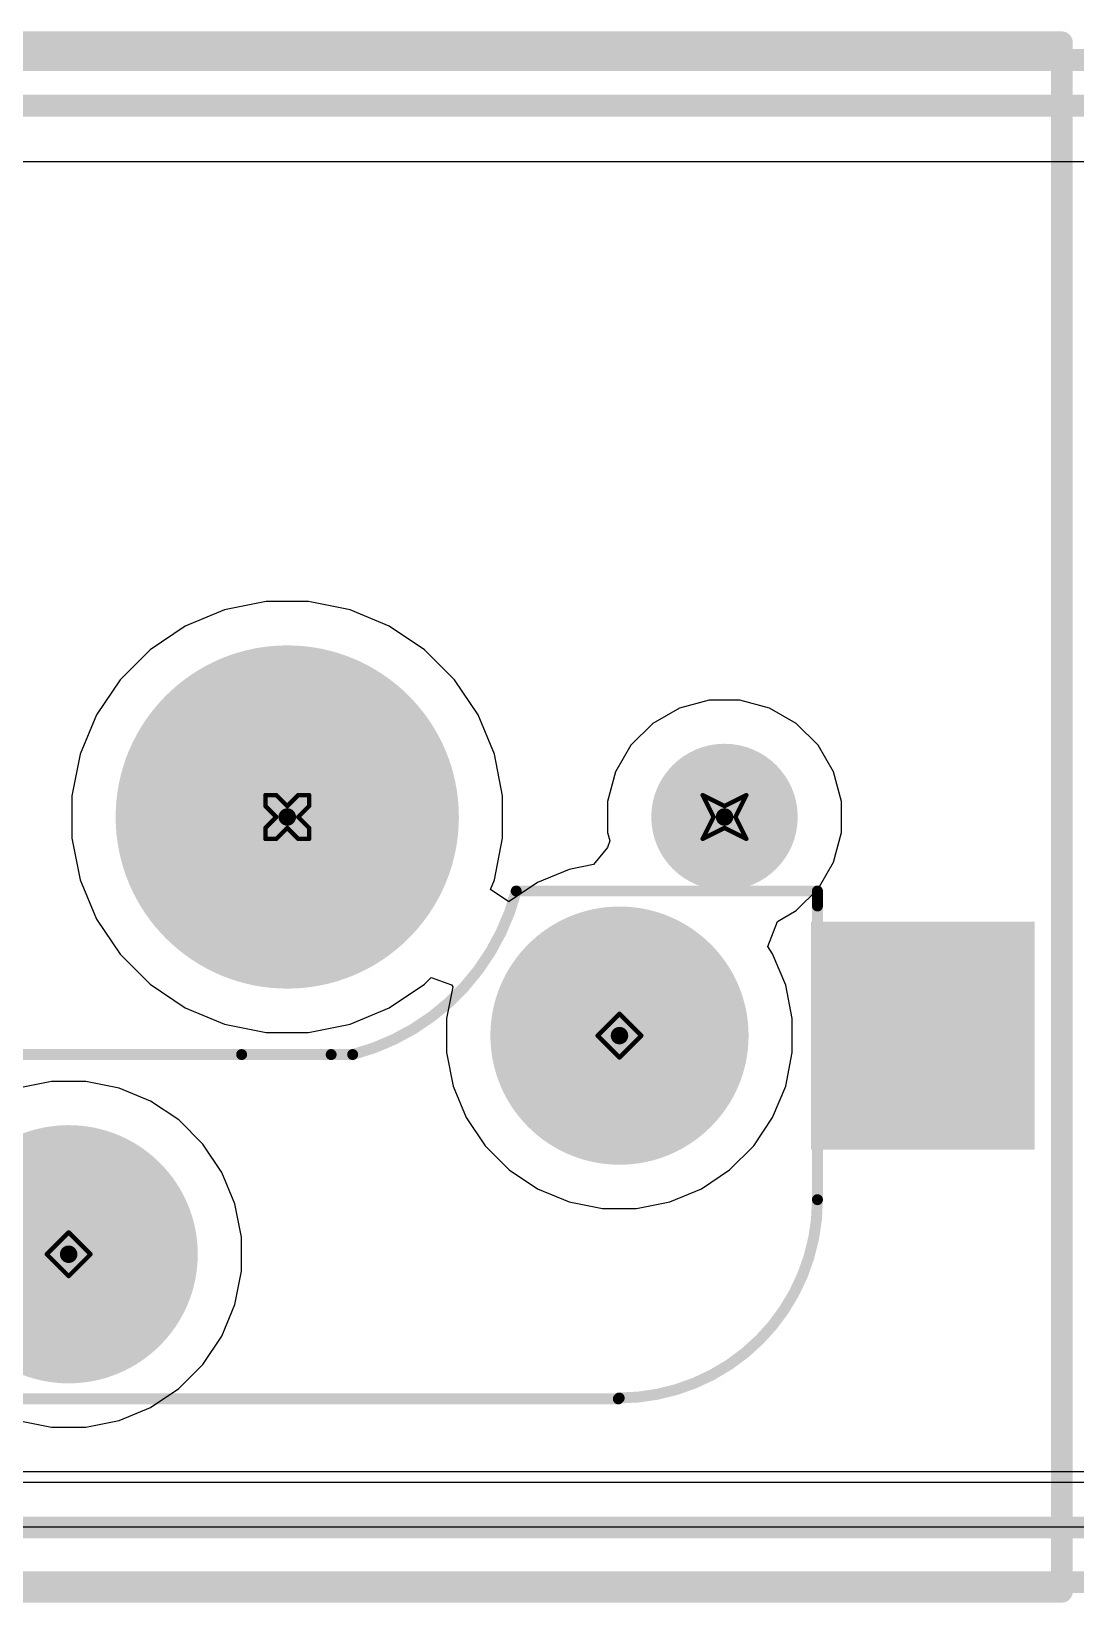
# Model space of a CAD drawing. Header units: inches. Extents: x 0 to 386, y 0 to 148.
# Drawn here: x 96.11 to 108.24, y 31.51 to 49.77 of the extents above; entities that cross this region are included whole.
import ezdxf

# ---------------------------------------------------------------- set-up
doc = ezdxf.new("R2010")
doc.units = ezdxf.units.IN
for name, color, linetype in [('Bottom Layer', 5, 'Continuous'), ('Bottom Overlay', 54, 'Continuous'), ('Bottom Paste', 16, 'Continuous'), ('Bottom Solder', 6, 'Continuous'), ('Drill Drawing', 1, 'Continuous'), ('Pad Holes', 156, 'Continuous'), ('Top Layer', 1, 'Continuous'), ('Top Overlay', 2, 'Continuous'), ('Top Solder', 216, 'Continuous')]:
    doc.layers.add(name, color=color, linetype=linetype)

# ---------------------------------------------------------------- blocks, each defined once
blk = doc.blocks.new('CPG151101S11_16_B_20')
at = {"layer": 'Bottom Layer'}
for points in [[(5.4750081, 3.8150038), (7.975003099999999, 3.8150038), (7.975003099999999, 1.2649962), (5.4750081, 1.2649962)], [(-7.975003099999999, 1.2750038), (-5.4750081, 1.2750038), (-5.4750081, -1.2750038), (-7.975003099999999, -1.2750038)]]:
    blk.add_hatch(color=5, dxfattribs=at).paths.add_polyline_path(points)
at = {"layer": 'Bottom Paste'}
for points in [[(5.4750081, 3.8150038), (7.975003099999999, 3.8150038), (7.975003099999999, 1.2649962), (5.4750081, 1.2649962)], [(-7.975003099999999, 1.2750038), (-5.4750081, 1.2750038), (-5.4750081, -1.2750038), (-7.975003099999999, -1.2750038)]]:
    blk.add_hatch(color=16, dxfattribs=at).paths.add_polyline_path(points)
at = {"layer": 'Bottom Solder'}
for points in [[(5.4249955, 3.8650164), (8.025015699999999, 3.8650164), (8.025015699999999, 1.2149836), (5.4249955, 1.2149836)], [(-8.025015699999999, 1.3250164), (-5.4249955, 1.3250164), (-5.4249955, -1.3250164), (-8.025015699999999, -1.3250164)]]:
    blk.add_hatch(color=6, dxfattribs=at).paths.add_polyline_path(points)
h = blk.add_hatch(color=6, dxfattribs=at)
edge = h.paths.add_edge_path()
edge.add_arc((3.199892, 2.54), 0.1016, 0, 360)
h = blk.add_hatch(color=6, dxfattribs=at)
edge = h.paths.add_edge_path()
edge.add_arc((-3.199892, 0), 0.1016, 0, 360)
h = blk.add_hatch(color=6, dxfattribs=at)
edge = h.paths.add_edge_path()
edge.add_arc((-4.420108, -2.54), 0.1016, 0, 360)
h = blk.add_hatch(color=6, dxfattribs=at)
edge = h.paths.add_edge_path()
edge.add_arc((0.6598919999999999, -2.54), 0.1016, 0, 360)
h = blk.add_hatch(color=6, dxfattribs=at)
edge = h.paths.add_edge_path()
edge.add_arc((5.739891999999999, -2.54), 0.1016, 0, 360)
at = {"layer": 'Pad Holes'}
h = blk.add_hatch(color=7, dxfattribs=at)
edge = h.paths.add_edge_path()
edge.add_arc((3.199892, 2.54), 1.499997, 0, 360)
h = blk.add_hatch(color=7, dxfattribs=at)
edge = h.paths.add_edge_path()
edge.add_arc((-3.199892, 0), 1.499997, 0, 360)
h = blk.add_hatch(color=7, dxfattribs=at)
edge = h.paths.add_edge_path()
edge.add_arc((0.6598919999999999, -2.54), 1.9939, 0, 360)
h = blk.add_hatch(color=7, dxfattribs=at)
edge = h.paths.add_edge_path()
edge.add_arc((-4.420108, -2.54), 0.8509, 0, 360)
h = blk.add_hatch(color=7, dxfattribs=at)
edge = h.paths.add_edge_path()
edge.add_arc((5.739891999999999, -2.54), 0.8509, 0, 360)
at = {"layer": 'Top Solder'}
h = blk.add_hatch(color=216, dxfattribs=at)
edge = h.paths.add_edge_path()
edge.add_arc((3.199892, 2.54), 0.1016, 0, 360)
h = blk.add_hatch(color=216, dxfattribs=at)
edge = h.paths.add_edge_path()
edge.add_arc((-3.199892, 0), 0.1016, 0, 360)
h = blk.add_hatch(color=216, dxfattribs=at)
edge = h.paths.add_edge_path()
edge.add_arc((-4.420108, -2.54), 0.1016, 0, 360)
h = blk.add_hatch(color=216, dxfattribs=at)
edge = h.paths.add_edge_path()
edge.add_arc((0.6598919999999999, -2.54), 0.1016, 0, 360)
h = blk.add_hatch(color=216, dxfattribs=at)
edge = h.paths.add_edge_path()
edge.add_arc((5.739891999999999, -2.54), 0.1016, 0, 360)
at = {"layer": 'Bottom Overlay'}
for points in [[(-5.499989, 1.9063716, 0.127, 0.127, -0.4142135623730951), (-3.1963614, 4.209999199999999, 0.127, 0.127, 0)], [(5.499989, 4.2200068, 0.127, 0.127, 0), (-3.1863538, 4.2200068, 0.127, 0.127, 0)], [(5.499989, 4.2200068, 0.127, 0.127, -0.4142135623730951), (5.4899814, 4.209999199999999, 0.127, 0.127, 0)], [(5.499989, 4.2200068, 0.127, 0.127, 0), (5.499989, 4.046143799999999, 0.127, 0.127, 0)], [(-5.499989, 1.9063716, 0.127, 0.127, 0), (-5.499989, -1.5061438, 0.127, 0.127, 0)], [(5.499989, 1.0338562, 0.127, 0.127, 0), (5.499989, 0.4700016, 0.127, 0.127, 0)], [(5.5000144, 0.4699508, 0.127, 0.127, 0), (5.499989, 0.4700016, 0.127, 0.127, 0)], [(5.5000144, 0.4699508, 0.127, 0.127, 0), (5.5000144, 0.2200148, 0.127, 0.127, 0)], [(-1.99999854, -1.67998394, 0.127, 0.127, -0.2716855530014931), (-0.09999725999999999, 0.22001734, 0.127, 0.127, 0)], [(0.1500124, 0.2200148, 0.127, 0.127, 0), (-0.0999998, 0.2200148, 0.127, 0.127, 0)], [(1.1900154, 0.2200148, 0.127, 0.127, 0), (0.1500124, 0.2200148, 0.127, 0.127, 0)], [(5.5000144, 0.2200148, 0.127, 0.127, 0), (1.1900154, 0.2200148, 0.127, 0.127, 0)], [(-5.499989, -1.5061438, 0.127, 0.127, 0), (-5.499989, -1.6799814, 0.127, 0.127, 0)], [(-1.999996, -1.6799814, 0.127, 0.127, 0), (-5.499989, -1.6799814, 0.127, 0.127, 0)]]:
    blk.add_lwpolyline(points, format="xyseb", dxfattribs=at)
for points in [[(-3.2281114, 4.209999199999999, 0.0635, 0.0635, 1), (-3.1646114, 4.209999199999999, 0.0635, 0.0635, 1)], [(-3.2181038, 4.2200068, 0.0635, 0.0635, 1), (-3.1546038, 4.2200068, 0.0635, 0.0635, 1)], [(5.4582314, 4.209999199999999, 0.0635, 0.0635, 1), (5.521731399999999, 4.209999199999999, 0.0635, 0.0635, 1)], [(5.468239, 4.2200068, 0.0635, 0.0635, 1), (5.531739, 4.2200068, 0.0635, 0.0635, 1)], [(5.468239, 4.2200068, 0.0635, 0.0635, 1), (5.531739, 4.2200068, 0.0635, 0.0635, 1)], [(5.468239, 4.2200068, 0.0635, 0.0635, 1), (5.531739, 4.2200068, 0.0635, 0.0635, 1)], [(5.468239, 4.046143799999999, 0.0635, 0.0635, 1), (5.531739, 4.046143799999999, 0.0635, 0.0635, 1)], [(-5.531739, 1.9063716, 0.0635, 0.0635, 1), (-5.468239, 1.9063716, 0.0635, 0.0635, 1)], [(-5.531739, 1.9063716, 0.0635, 0.0635, 1), (-5.468239, 1.9063716, 0.0635, 0.0635, 1)], [(5.468239, 1.0338562, 0.0635, 0.0635, 1), (5.531739, 1.0338562, 0.0635, 0.0635, 1)], [(5.468239, 0.4700016, 0.0635, 0.0635, 1), (5.531739, 0.4700016, 0.0635, 0.0635, 1)], [(5.468239, 0.4700016, 0.0635, 0.0635, 1), (5.531739, 0.4700016, 0.0635, 0.0635, 1)], [(5.4682644, 0.4699508, 0.0635, 0.0635, 1), (5.5317644, 0.4699508, 0.0635, 0.0635, 1)], [(5.4682644, 0.4699508, 0.0635, 0.0635, 1), (5.5317644, 0.4699508, 0.0635, 0.0635, 1)], [(-0.1317498, 0.2200148, 0.0635, 0.0635, 1), (-0.0682498, 0.2200148, 0.0635, 0.0635, 1)], [(-0.13174726, 0.22001734, 0.0635, 0.0635, 1), (-0.06824725999999999, 0.22001734, 0.0635, 0.0635, 1)], [(0.1182624, 0.2200148, 0.0635, 0.0635, 1), (0.1817624, 0.2200148, 0.0635, 0.0635, 1)], [(0.1182624, 0.2200148, 0.0635, 0.0635, 1), (0.1817624, 0.2200148, 0.0635, 0.0635, 1)], [(1.1582654, 0.2200148, 0.0635, 0.0635, 1), (1.2217654, 0.2200148, 0.0635, 0.0635, 1)], [(1.1582654, 0.2200148, 0.0635, 0.0635, 1), (1.2217654, 0.2200148, 0.0635, 0.0635, 1)], [(5.4682644, 0.2200148, 0.0635, 0.0635, 1), (5.5317644, 0.2200148, 0.0635, 0.0635, 1)], [(5.4682644, 0.2200148, 0.0635, 0.0635, 1), (5.5317644, 0.2200148, 0.0635, 0.0635, 1)], [(-5.531739, -1.5061438, 0.0635, 0.0635, 1), (-5.468239, -1.5061438, 0.0635, 0.0635, 1)], [(-5.531739, -1.5061438, 0.0635, 0.0635, 1), (-5.468239, -1.5061438, 0.0635, 0.0635, 1)], [(-5.531739, -1.6799814, 0.0635, 0.0635, 1), (-5.468239, -1.6799814, 0.0635, 0.0635, 1)], [(-5.531739, -1.6799814, 0.0635, 0.0635, 1), (-5.468239, -1.6799814, 0.0635, 0.0635, 1)], [(-2.03174854, -1.67998394, 0.0635, 0.0635, 1), (-1.96824854, -1.67998394, 0.0635, 0.0635, 1)], [(-2.031746, -1.6799814, 0.0635, 0.0635, 1), (-1.968246, -1.6799814, 0.0635, 0.0635, 1)]]:
    blk.add_lwpolyline(points, format="xyseb", close=True, dxfattribs=at)

msp = doc.modelspace()

# ---------------------------------------------------------------- linework, layer by layer
at = {"layer": 'Bottom Layer'}
for p, q in [((90.89262491999999, 48.25706884), (110.30215684, 48.25706884)), ((98.83847644, 43.14189999999999), (98.35511444, 43.04575338)), ((99.33130756, 43.14189999999999), (98.83847644, 43.14189999999999)), ((99.81466956, 43.04575338), (99.33130756, 43.14189999999999)), ((98.35511444, 43.04575338), (97.89979911999998, 42.85715584)), ((100.26998488, 42.85715584), (99.81466956, 43.04575338)), ((97.89979911999998, 42.85715584), (97.49002346, 42.58335146)), ((100.67976054, 42.58335146), (100.26998488, 42.85715584)), ((97.49002346, 42.58335146), (97.14154054, 42.23486854)), ((101.02824346, 42.23486854), (100.67976054, 42.58335146)), ((97.14154054, 42.23486854), (96.86773615999999, 41.82509287999999)), ((101.30204784, 41.82509287999999), (101.02824346, 42.23486854)), ((103.98598964, 41.9989), (103.64037692, 41.9062916)), ((104.34379436, 41.9989), (103.98598964, 41.9989)), ((104.68940708, 41.9062916), (104.34379436, 41.9989)), ((96.86773615999999, 41.82509287999999), (96.67913862, 41.36977756)), ((101.49064538, 41.36977756), (101.30204784, 41.82509287999999)), ((103.64037692, 41.9062916), (103.33050962, 41.72738924)), ((104.99927438, 41.72738924), (104.68940708, 41.9062916)), ((103.33050962, 41.72738924), (103.07750276, 41.47438237999999)), ((105.25228124, 41.47438237999999), (104.99927438, 41.72738924)), ((103.07750276, 41.47438237999999), (102.8986004, 41.16451508)), ((105.4311836, 41.16451508), (105.25228124, 41.47438237999999)), ((96.67913862, 41.36977756), (96.58299199999999, 40.88641556)), ((101.586792, 40.88641556), (101.49064538, 41.36977756)), ((102.8986004, 41.16451508), (102.805992, 40.81890236)), ((105.523792, 40.81890236), (105.4311836, 41.16451508)), ((96.58299199999999, 40.88641556), (96.58299199999999, 40.39358444)), ((101.586792, 40.39358444), (101.586792, 40.88641556)), ((102.805992, 40.81890236), (102.805992, 40.46109764)), ((105.523792, 40.46109764), (105.523792, 40.81890236)), ((96.58299199999999, 40.39358444), (96.67913862, 39.91022244)), ((101.49064538, 39.91022244), (101.586792, 40.39358444)), ((102.805992, 40.46109764), (102.83254516, 40.36199954)), ((102.83254516, 40.36199954), (102.80713246, 40.2866225)), ((105.4311836, 40.11548491999999), (105.523792, 40.46109764)), ((102.80713246, 40.2866225), (102.64317292, 40.08736204)), ((102.3589647, 40.03082926), (101.99353236, 39.87946304)), ((102.64317292, 40.08736204), (102.3589647, 40.03082926)), ((105.25228124, 39.80561762), (105.4311836, 40.11548491999999)), ((96.67913862, 39.91022244), (96.86773615999999, 39.45490712)), ((101.44446564, 39.79873676), (101.49064538, 39.91022244)), ((101.65979922, 39.65485846), (101.44446564, 39.79873676)), ((101.99353236, 39.87946304), (101.66465316, 39.6597124)), ((104.99927438, 39.55261075999999), (105.25228124, 39.80561762)), ((101.66465316, 39.6597124), (101.65979922, 39.65485846)), ((96.86773615999999, 39.45490712), (97.14154054, 39.04513145999999)), ((104.7793815, 39.42565648), (104.99927438, 39.55261075999999)), ((104.66859178, 39.1342753), (104.7793815, 39.42565648)), ((104.72413904, 39.05114364), (104.66859178, 39.1342753)), ((97.14154054, 39.04513145999999), (97.49002346, 38.69664854)), ((104.87550526, 38.6857113), (104.72413904, 39.05114364)), ((100.67976054, 38.69664854), (100.75713656, 38.77402455999999)), ((100.75713656, 38.77402455999999), (100.99449448, 38.68951368)), ((97.49002346, 38.69664854), (97.89979911999998, 38.42284416)), ((100.26998488, 38.42284416), (100.67976054, 38.69664854)), ((101.01032376, 38.66799988), (100.936679, 38.29776948)), ((100.99449448, 38.68951368), (101.01032376, 38.66799988)), ((104.952673, 38.29776948), (104.87550526, 38.6857113)), ((97.89979911999998, 38.42284416), (98.35511444, 38.23424661999999)), ((99.81466956, 38.23424661999999), (100.26998488, 38.42284416)), ((98.35511444, 38.23424661999999), (98.83847644, 38.1381)), ((99.33130756, 38.1381), (99.81466956, 38.23424661999999)), ((100.936679, 38.29776948), (100.936679, 37.90223052)), ((104.952673, 37.90223052), (104.952673, 38.29776948)), ((98.83847644, 38.1381), (99.33130756, 38.1381)), ((100.936679, 37.90223052), (101.01384674, 37.51428869999999)), ((104.87550526, 37.51428869999999), (104.952673, 37.90223052)), ((96.34712252, 37.567997), (95.95918069999999, 37.49082926)), ((96.74266148, 37.567997), (96.34712252, 37.567997)), ((97.13060329999999, 37.49082926), (96.74266148, 37.567997)), ((97.49603563999999, 37.33946304), (97.13060329999999, 37.49082926)), ((101.01384674, 37.51428869999999), (101.16521296, 37.14885636)), ((104.72413904, 37.14885636), (104.87550526, 37.51428869999999)), ((97.82491484, 37.1197124), (97.49603563999999, 37.33946304)), ((98.10460439999999, 36.84002284), (97.82491484, 37.1197124)), ((101.16521296, 37.14885636), (101.3849636, 36.81997716)), ((104.5043884, 36.81997716), (104.72413904, 37.14885636)), ((98.32435504, 36.51114363999999), (98.10460439999999, 36.84002284)), ((101.3849636, 36.81997716), (101.66465316, 36.5402876)), ((104.22469884, 36.5402876), (104.5043884, 36.81997716)), ((98.47572126, 36.14571129999999), (98.32435504, 36.51114363999999)), ((101.66465316, 36.5402876), (101.99353236, 36.32053696)), ((103.89581964, 36.32053696), (104.22469884, 36.5402876)), ((98.552889, 35.75776948), (98.47572126, 36.14571129999999)), ((101.99353236, 36.32053696), (102.3589647, 36.16917074)), ((102.3589647, 36.16917074), (102.74690652, 36.092003)), ((103.14244548, 36.092003), (103.5303873, 36.16917074)), ((103.5303873, 36.16917074), (103.89581964, 36.32053696)), ((102.74690652, 36.092003), (103.14244548, 36.092003)), ((98.552889, 35.36223052), (98.552889, 35.75776948)), ((98.47572126, 34.9742887), (98.552889, 35.36223052)), ((98.32435504, 34.60885636), (98.47572126, 34.9742887)), ((98.10460439999999, 34.27997715999999), (98.32435504, 34.60885636)), ((97.82491484, 34.0002876), (98.10460439999999, 34.27997715999999)), ((97.49603563999999, 33.78053696), (97.82491484, 34.0002876)), ((97.13060329999999, 33.62917074), (97.49603563999999, 33.78053696)), ((95.95918069999999, 33.62917074), (96.34712252, 33.552003)), ((96.74266148, 33.552003), (97.13060329999999, 33.62917074)), ((96.34712252, 33.552003), (96.74266148, 33.552003)), ((112.50955908, 33.03244092), (22.987, 33.03244092))]:
    msp.add_line(p, q, dxfattribs=at)
for points in [[(63.0758073, 49.4360073, 0.254, 0.254, 0), (110.06348066, 49.4360073, 0.254, 0.254, 0)], [(90.884883, 48.90450976, 0.254, 0.254, 0), (110.30215684, 48.90450976, 0.254, 0.254, 0)], [(22.987, 32.385, 0.254, 0.254, 0), (112.58074512, 32.385, 0.254, 0.254, 0)], [(43.18, 31.75, 0.254, 0.254, 0), (113.18420848, 31.75, 0.254, 0.254, 0)]]:
    msp.add_lwpolyline(points, format="xyseb", dxfattribs=at)
at = {"layer": 'Drill Drawing'}
for points in [[(98.83089199999999, 40.767, 0.0508, 0.0508, 0), (98.83089199999999, 40.894, 0.0508, 0.0508, 0)], [(98.83089199999999, 40.894, 0.0508, 0.0508, 0), (98.957892, 40.894, 0.0508, 0.0508, 0)], [(98.957892, 40.894, 0.0508, 0.0508, 0), (99.084892, 40.767, 0.0508, 0.0508, 0)], [(99.084892, 40.767, 0.0508, 0.0508, 0), (99.21189199999999, 40.894, 0.0508, 0.0508, 0)], [(99.21189199999999, 40.894, 0.0508, 0.0508, 0), (99.33889199999999, 40.894, 0.0508, 0.0508, 0)], [(99.33889199999999, 40.767, 0.0508, 0.0508, 0), (99.33889199999999, 40.894, 0.0508, 0.0508, 0)], [(103.910892, 40.894, 0.0508, 0.0508, 0), (104.164892, 40.767, 0.0508, 0.0508, 0)], [(103.910892, 40.894, 0.0508, 0.0508, 0), (104.037892, 40.64, 0.0508, 0.0508, 0)], [(104.164892, 40.767, 0.0508, 0.0508, 0), (104.418892, 40.894, 0.0508, 0.0508, 0)], [(104.291892, 40.64, 0.0508, 0.0508, 0), (104.418892, 40.894, 0.0508, 0.0508, 0)], [(98.83089199999999, 40.767, 0.0508, 0.0508, 0), (98.957892, 40.64, 0.0508, 0.0508, 0)], [(99.21189199999999, 40.64, 0.0508, 0.0508, 0), (99.33889199999999, 40.767, 0.0508, 0.0508, 0)], [(98.83089199999999, 40.513, 0.0508, 0.0508, 0), (98.957892, 40.64, 0.0508, 0.0508, 0)], [(98.83089199999999, 40.386, 0.0508, 0.0508, 0), (98.83089199999999, 40.513, 0.0508, 0.0508, 0)], [(98.957892, 40.386, 0.0508, 0.0508, 0), (99.084892, 40.513, 0.0508, 0.0508, 0)], [(99.084892, 40.513, 0.0508, 0.0508, 0), (99.21189199999999, 40.386, 0.0508, 0.0508, 0)], [(99.21189199999999, 40.64, 0.0508, 0.0508, 0), (99.33889199999999, 40.513, 0.0508, 0.0508, 0)], [(99.33889199999999, 40.386, 0.0508, 0.0508, 0), (99.33889199999999, 40.513, 0.0508, 0.0508, 0)], [(103.910892, 40.386, 0.0508, 0.0508, 0), (104.037892, 40.64, 0.0508, 0.0508, 0)], [(103.910892, 40.386, 0.0508, 0.0508, 0), (104.164892, 40.513, 0.0508, 0.0508, 0)], [(104.164892, 40.513, 0.0508, 0.0508, 0), (104.418892, 40.386, 0.0508, 0.0508, 0)], [(104.291892, 40.64, 0.0508, 0.0508, 0), (104.418892, 40.386, 0.0508, 0.0508, 0)], [(98.83089199999999, 40.386, 0.0508, 0.0508, 0), (98.957892, 40.386, 0.0508, 0.0508, 0)], [(99.21189199999999, 40.386, 0.0508, 0.0508, 0), (99.33889199999999, 40.386, 0.0508, 0.0508, 0)], [(102.690676, 38.09999999999999, 0.0508, 0.0508, 0), (102.944676, 38.354, 0.0508, 0.0508, 0)], [(102.944676, 38.354, 0.0508, 0.0508, 0), (103.198676, 38.09999999999999, 0.0508, 0.0508, 0)], [(102.690676, 38.09999999999999, 0.0508, 0.0508, 0), (102.944676, 37.846, 0.0508, 0.0508, 0)], [(102.944676, 37.846, 0.0508, 0.0508, 0), (103.198676, 38.09999999999999, 0.0508, 0.0508, 0)], [(96.29089199999999, 35.56, 0.0508, 0.0508, 0), (96.54489199999999, 35.81399999999999, 0.0508, 0.0508, 0)], [(96.54489199999999, 35.81399999999999, 0.0508, 0.0508, 0), (96.798892, 35.56, 0.0508, 0.0508, 0)], [(96.29089199999999, 35.56, 0.0508, 0.0508, 0), (96.54489199999999, 35.306, 0.0508, 0.0508, 0)], [(96.54489199999999, 35.306, 0.0508, 0.0508, 0), (96.798892, 35.56, 0.0508, 0.0508, 0)]]:
    msp.add_lwpolyline(points, format="xyseb", dxfattribs=at)
for points in [[(98.818192, 40.894, 0.0254, 0.0254, 1), (98.843592, 40.894, 0.0254, 0.0254, 1)], [(98.818192, 40.894, 0.0254, 0.0254, 1), (98.843592, 40.894, 0.0254, 0.0254, 1)], [(98.94519199999999, 40.894, 0.0254, 0.0254, 1), (98.970592, 40.894, 0.0254, 0.0254, 1)], [(98.94519199999999, 40.894, 0.0254, 0.0254, 1), (98.970592, 40.894, 0.0254, 0.0254, 1)], [(99.199192, 40.894, 0.0254, 0.0254, 1), (99.224592, 40.894, 0.0254, 0.0254, 1)], [(99.199192, 40.894, 0.0254, 0.0254, 1), (99.224592, 40.894, 0.0254, 0.0254, 1)], [(99.326192, 40.894, 0.0254, 0.0254, 1), (99.351592, 40.894, 0.0254, 0.0254, 1)], [(99.326192, 40.894, 0.0254, 0.0254, 1), (99.351592, 40.894, 0.0254, 0.0254, 1)], [(103.898192, 40.894, 0.0254, 0.0254, 1), (103.923592, 40.894, 0.0254, 0.0254, 1)], [(103.898192, 40.894, 0.0254, 0.0254, 1), (103.923592, 40.894, 0.0254, 0.0254, 1)], [(104.406192, 40.894, 0.0254, 0.0254, 1), (104.431592, 40.894, 0.0254, 0.0254, 1)], [(104.406192, 40.894, 0.0254, 0.0254, 1), (104.431592, 40.894, 0.0254, 0.0254, 1)], [(98.818192, 40.767, 0.0254, 0.0254, 1), (98.843592, 40.767, 0.0254, 0.0254, 1)], [(98.818192, 40.767, 0.0254, 0.0254, 1), (98.843592, 40.767, 0.0254, 0.0254, 1)], [(99.07219199999999, 40.767, 0.0254, 0.0254, 1), (99.09759199999999, 40.767, 0.0254, 0.0254, 1)], [(99.07219199999999, 40.767, 0.0254, 0.0254, 1), (99.09759199999999, 40.767, 0.0254, 0.0254, 1)], [(99.326192, 40.767, 0.0254, 0.0254, 1), (99.351592, 40.767, 0.0254, 0.0254, 1)], [(99.326192, 40.767, 0.0254, 0.0254, 1), (99.351592, 40.767, 0.0254, 0.0254, 1)], [(104.152192, 40.767, 0.0254, 0.0254, 1), (104.177592, 40.767, 0.0254, 0.0254, 1)], [(104.152192, 40.767, 0.0254, 0.0254, 1), (104.177592, 40.767, 0.0254, 0.0254, 1)], [(98.818192, 40.513, 0.0254, 0.0254, 1), (98.843592, 40.513, 0.0254, 0.0254, 1)], [(98.818192, 40.513, 0.0254, 0.0254, 1), (98.843592, 40.513, 0.0254, 0.0254, 1)], [(98.94519199999999, 40.64, 0.0254, 0.0254, 1), (98.970592, 40.64, 0.0254, 0.0254, 1)], [(98.94519199999999, 40.64, 0.0254, 0.0254, 1), (98.970592, 40.64, 0.0254, 0.0254, 1)], [(99.07219199999999, 40.513, 0.0254, 0.0254, 1), (99.09759199999999, 40.513, 0.0254, 0.0254, 1)], [(99.07219199999999, 40.513, 0.0254, 0.0254, 1), (99.09759199999999, 40.513, 0.0254, 0.0254, 1)], [(99.199192, 40.64, 0.0254, 0.0254, 1), (99.224592, 40.64, 0.0254, 0.0254, 1)], [(99.199192, 40.64, 0.0254, 0.0254, 1), (99.224592, 40.64, 0.0254, 0.0254, 1)], [(99.326192, 40.513, 0.0254, 0.0254, 1), (99.351592, 40.513, 0.0254, 0.0254, 1)], [(99.326192, 40.513, 0.0254, 0.0254, 1), (99.351592, 40.513, 0.0254, 0.0254, 1)], [(104.025192, 40.64, 0.0254, 0.0254, 1), (104.050592, 40.64, 0.0254, 0.0254, 1)], [(104.025192, 40.64, 0.0254, 0.0254, 1), (104.050592, 40.64, 0.0254, 0.0254, 1)], [(104.152192, 40.513, 0.0254, 0.0254, 1), (104.177592, 40.513, 0.0254, 0.0254, 1)], [(104.152192, 40.513, 0.0254, 0.0254, 1), (104.177592, 40.513, 0.0254, 0.0254, 1)], [(104.279192, 40.64, 0.0254, 0.0254, 1), (104.304592, 40.64, 0.0254, 0.0254, 1)], [(104.279192, 40.64, 0.0254, 0.0254, 1), (104.304592, 40.64, 0.0254, 0.0254, 1)], [(98.818192, 40.386, 0.0254, 0.0254, 1), (98.843592, 40.386, 0.0254, 0.0254, 1)], [(98.818192, 40.386, 0.0254, 0.0254, 1), (98.843592, 40.386, 0.0254, 0.0254, 1)], [(98.94519199999999, 40.386, 0.0254, 0.0254, 1), (98.970592, 40.386, 0.0254, 0.0254, 1)], [(98.94519199999999, 40.386, 0.0254, 0.0254, 1), (98.970592, 40.386, 0.0254, 0.0254, 1)], [(99.199192, 40.386, 0.0254, 0.0254, 1), (99.224592, 40.386, 0.0254, 0.0254, 1)], [(99.199192, 40.386, 0.0254, 0.0254, 1), (99.224592, 40.386, 0.0254, 0.0254, 1)], [(99.326192, 40.386, 0.0254, 0.0254, 1), (99.351592, 40.386, 0.0254, 0.0254, 1)], [(99.326192, 40.386, 0.0254, 0.0254, 1), (99.351592, 40.386, 0.0254, 0.0254, 1)], [(103.898192, 40.386, 0.0254, 0.0254, 1), (103.923592, 40.386, 0.0254, 0.0254, 1)], [(103.898192, 40.386, 0.0254, 0.0254, 1), (103.923592, 40.386, 0.0254, 0.0254, 1)], [(104.406192, 40.386, 0.0254, 0.0254, 1), (104.431592, 40.386, 0.0254, 0.0254, 1)], [(104.406192, 40.386, 0.0254, 0.0254, 1), (104.431592, 40.386, 0.0254, 0.0254, 1)], [(102.931976, 38.354, 0.0254, 0.0254, 1), (102.957376, 38.354, 0.0254, 0.0254, 1)], [(102.931976, 38.354, 0.0254, 0.0254, 1), (102.957376, 38.354, 0.0254, 0.0254, 1)], [(102.677976, 38.09999999999999, 0.0254, 0.0254, 1), (102.703376, 38.09999999999999, 0.0254, 0.0254, 1)], [(102.677976, 38.09999999999999, 0.0254, 0.0254, 1), (102.703376, 38.09999999999999, 0.0254, 0.0254, 1)], [(103.185976, 38.09999999999999, 0.0254, 0.0254, 1), (103.211376, 38.09999999999999, 0.0254, 0.0254, 1)], [(103.185976, 38.09999999999999, 0.0254, 0.0254, 1), (103.211376, 38.09999999999999, 0.0254, 0.0254, 1)], [(102.931976, 37.846, 0.0254, 0.0254, 1), (102.957376, 37.846, 0.0254, 0.0254, 1)], [(102.931976, 37.846, 0.0254, 0.0254, 1), (102.957376, 37.846, 0.0254, 0.0254, 1)], [(96.532192, 35.81399999999999, 0.0254, 0.0254, 1), (96.557592, 35.81399999999999, 0.0254, 0.0254, 1)], [(96.532192, 35.81399999999999, 0.0254, 0.0254, 1), (96.557592, 35.81399999999999, 0.0254, 0.0254, 1)], [(96.27819199999999, 35.56, 0.0254, 0.0254, 1), (96.303592, 35.56, 0.0254, 0.0254, 1)], [(96.27819199999999, 35.56, 0.0254, 0.0254, 1), (96.303592, 35.56, 0.0254, 0.0254, 1)], [(96.786192, 35.56, 0.0254, 0.0254, 1), (96.81159199999999, 35.56, 0.0254, 0.0254, 1)], [(96.786192, 35.56, 0.0254, 0.0254, 1), (96.81159199999999, 35.56, 0.0254, 0.0254, 1)], [(96.532192, 35.306, 0.0254, 0.0254, 1), (96.557592, 35.306, 0.0254, 0.0254, 1)], [(96.532192, 35.306, 0.0254, 0.0254, 1), (96.557592, 35.306, 0.0254, 0.0254, 1)]]:
    msp.add_lwpolyline(points, format="xyseb", close=True, dxfattribs=at)
at = {"layer": 'Top Layer'}
for p, q in [((98.83847644, 43.14189999999999), (98.35511444, 43.04575338)), ((99.33130756, 43.14189999999999), (98.83847644, 43.14189999999999)), ((99.81466956, 43.04575338), (99.33130756, 43.14189999999999)), ((98.35511444, 43.04575338), (97.89979911999998, 42.85715584)), ((100.26998488, 42.85715584), (99.81466956, 43.04575338)), ((97.89979911999998, 42.85715584), (97.49002346, 42.58335146)), ((100.67976054, 42.58335146), (100.26998488, 42.85715584)), ((97.49002346, 42.58335146), (97.14154054, 42.23486854)), ((101.02824346, 42.23486854), (100.67976054, 42.58335146)), ((97.14154054, 42.23486854), (96.86773615999999, 41.82509287999999)), ((101.30204784, 41.82509287999999), (101.02824346, 42.23486854)), ((103.98598964, 41.9989), (103.64037692, 41.9062916)), ((104.34379436, 41.9989), (103.98598964, 41.9989)), ((104.68940708, 41.9062916), (104.34379436, 41.9989)), ((96.86773615999999, 41.82509287999999), (96.67913862, 41.36977756)), ((101.49064538, 41.36977756), (101.30204784, 41.82509287999999)), ((103.64037692, 41.9062916), (103.33050962, 41.72738924)), ((104.99927438, 41.72738924), (104.68940708, 41.9062916)), ((103.33050962, 41.72738924), (103.07750276, 41.47438237999999)), ((105.25228124, 41.47438237999999), (104.99927438, 41.72738924)), ((103.07750276, 41.47438237999999), (102.8986004, 41.16451508)), ((105.4311836, 41.16451508), (105.25228124, 41.47438237999999)), ((96.67913862, 41.36977756), (96.58299199999999, 40.88641556)), ((101.586792, 40.88641556), (101.49064538, 41.36977756)), ((102.8986004, 41.16451508), (102.805992, 40.81890236)), ((105.523792, 40.81890236), (105.4311836, 41.16451508)), ((96.58299199999999, 40.88641556), (96.58299199999999, 40.39358444)), ((101.586792, 40.39358444), (101.586792, 40.88641556)), ((102.805992, 40.81890236), (102.805992, 40.46109764)), ((105.523792, 40.46109764), (105.523792, 40.81890236)), ((96.58299199999999, 40.39358444), (96.67913862, 39.91022244)), ((101.49064538, 39.91022244), (101.586792, 40.39358444)), ((102.805992, 40.46109764), (102.83254516, 40.36199954)), ((102.83254516, 40.36199954), (102.80713246, 40.2866225)), ((105.4311836, 40.11548491999999), (105.523792, 40.46109764)), ((102.80713246, 40.2866225), (102.64317292, 40.08736204)), ((102.3589647, 40.03082926), (101.99353236, 39.87946304)), ((102.64317292, 40.08736204), (102.3589647, 40.03082926)), ((105.25228124, 39.80561762), (105.4311836, 40.11548491999999)), ((96.67913862, 39.91022244), (96.86773615999999, 39.45490712)), ((101.44446564, 39.79873676), (101.49064538, 39.91022244)), ((101.65979922, 39.65485846), (101.44446564, 39.79873676)), ((101.99353236, 39.87946304), (101.66465316, 39.6597124)), ((104.99927438, 39.55261075999999), (105.25228124, 39.80561762)), ((101.66465316, 39.6597124), (101.65979922, 39.65485846)), ((96.86773615999999, 39.45490712), (97.14154054, 39.04513145999999)), ((104.7793815, 39.42565648), (104.99927438, 39.55261075999999)), ((104.66859178, 39.1342753), (104.7793815, 39.42565648)), ((104.72413904, 39.05114364), (104.66859178, 39.1342753)), ((97.14154054, 39.04513145999999), (97.49002346, 38.69664854)), ((104.87550526, 38.6857113), (104.72413904, 39.05114364)), ((100.67976054, 38.69664854), (100.75713656, 38.77402455999999)), ((100.75713656, 38.77402455999999), (100.99449448, 38.68951368)), ((97.49002346, 38.69664854), (97.89979911999998, 38.42284416)), ((100.26998488, 38.42284416), (100.67976054, 38.69664854)), ((101.01032376, 38.66799988), (100.936679, 38.29776948)), ((100.99449448, 38.68951368), (101.01032376, 38.66799988)), ((104.952673, 38.29776948), (104.87550526, 38.6857113)), ((97.89979911999998, 38.42284416), (98.35511444, 38.23424661999999)), ((99.81466956, 38.23424661999999), (100.26998488, 38.42284416)), ((98.35511444, 38.23424661999999), (98.83847644, 38.1381)), ((99.33130756, 38.1381), (99.81466956, 38.23424661999999)), ((100.936679, 38.29776948), (100.936679, 37.90223052)), ((104.952673, 37.90223052), (104.952673, 38.29776948)), ((98.83847644, 38.1381), (99.33130756, 38.1381)), ((100.936679, 37.90223052), (101.01384674, 37.51428869999999)), ((104.87550526, 37.51428869999999), (104.952673, 37.90223052)), ((96.34712252, 37.567997), (95.95918069999999, 37.49082926)), ((96.74266148, 37.567997), (96.34712252, 37.567997)), ((97.13060329999999, 37.49082926), (96.74266148, 37.567997)), ((97.49603563999999, 37.33946304), (97.13060329999999, 37.49082926)), ((101.01384674, 37.51428869999999), (101.16521296, 37.14885636)), ((104.72413904, 37.14885636), (104.87550526, 37.51428869999999)), ((97.82491484, 37.1197124), (97.49603563999999, 37.33946304)), ((98.10460439999999, 36.84002284), (97.82491484, 37.1197124)), ((101.16521296, 37.14885636), (101.3849636, 36.81997716)), ((104.5043884, 36.81997716), (104.72413904, 37.14885636)), ((98.32435504, 36.51114363999999), (98.10460439999999, 36.84002284)), ((101.3849636, 36.81997716), (101.66465316, 36.5402876)), ((104.22469884, 36.5402876), (104.5043884, 36.81997716)), ((98.47572126, 36.14571129999999), (98.32435504, 36.51114363999999)), ((101.66465316, 36.5402876), (101.99353236, 36.32053696)), ((103.89581964, 36.32053696), (104.22469884, 36.5402876)), ((98.552889, 35.75776948), (98.47572126, 36.14571129999999)), ((101.99353236, 36.32053696), (102.3589647, 36.16917074)), ((102.3589647, 36.16917074), (102.74690652, 36.092003)), ((103.14244548, 36.092003), (103.5303873, 36.16917074)), ((103.5303873, 36.16917074), (103.89581964, 36.32053696)), ((102.74690652, 36.092003), (103.14244548, 36.092003)), ((98.552889, 35.36223052), (98.552889, 35.75776948)), ((98.47572126, 34.9742887), (98.552889, 35.36223052)), ((98.32435504, 34.60885636), (98.47572126, 34.9742887)), ((98.10460439999999, 34.27997715999999), (98.32435504, 34.60885636)), ((97.82491484, 34.0002876), (98.10460439999999, 34.27997715999999)), ((97.49603563999999, 33.78053696), (97.82491484, 34.0002876)), ((97.13060329999999, 33.62917074), (97.49603563999999, 33.78053696)), ((95.95918069999999, 33.62917074), (96.34712252, 33.552003)), ((96.74266148, 33.552003), (97.13060329999999, 33.62917074)), ((96.34712252, 33.552003), (96.74266148, 33.552003)), ((121.21405018, 32.9076304), (92.91371815999999, 32.9076304)), ((140.82879886, 32.38967868), (92.90098006, 32.38967868))]:
    msp.add_line(p, q, dxfattribs=at)
at = {"layer": 'Top Overlay'}
for points in [[(90.08437152, 49.63999724, 0.254, 0.254, 0), (108.08437108, 49.63999724, 0.254, 0.254, 0)], [(108.08437108, 31.63999768, 0.254, 0.254, 0), (108.08437108, 49.63999724, 0.254, 0.254, 0)], [(90.08437152, 31.63999768, 0.254, 0.254, 0), (108.08437108, 31.63999768, 0.254, 0.254, 0)]]:
    msp.add_lwpolyline(points, format="xyseb", dxfattribs=at)
for points in [[(108.02087108, 49.63999724, 0.127, 0.127, 1), (108.14787108, 49.63999724, 0.127, 0.127, 1)], [(108.02087108, 49.63999724, 0.127, 0.127, 1), (108.14787108, 49.63999724, 0.127, 0.127, 1)], [(108.02087108, 31.63999768, 0.127, 0.127, 1), (108.14787108, 31.63999768, 0.127, 0.127, 1)], [(108.02087108, 31.63999768, 0.127, 0.127, 1), (108.14787108, 31.63999768, 0.127, 0.127, 1)]]:
    msp.add_lwpolyline(points, format="xyseb", close=True, dxfattribs=at)

# ---------------------------------------------------------------- block references
at = {"rotation": 180}
msp.add_blockref('CPG151101S11_16_B_20', (99.744784, 38.09999999999999), dxfattribs=at)

doc.saveas('drawing.dxf')
